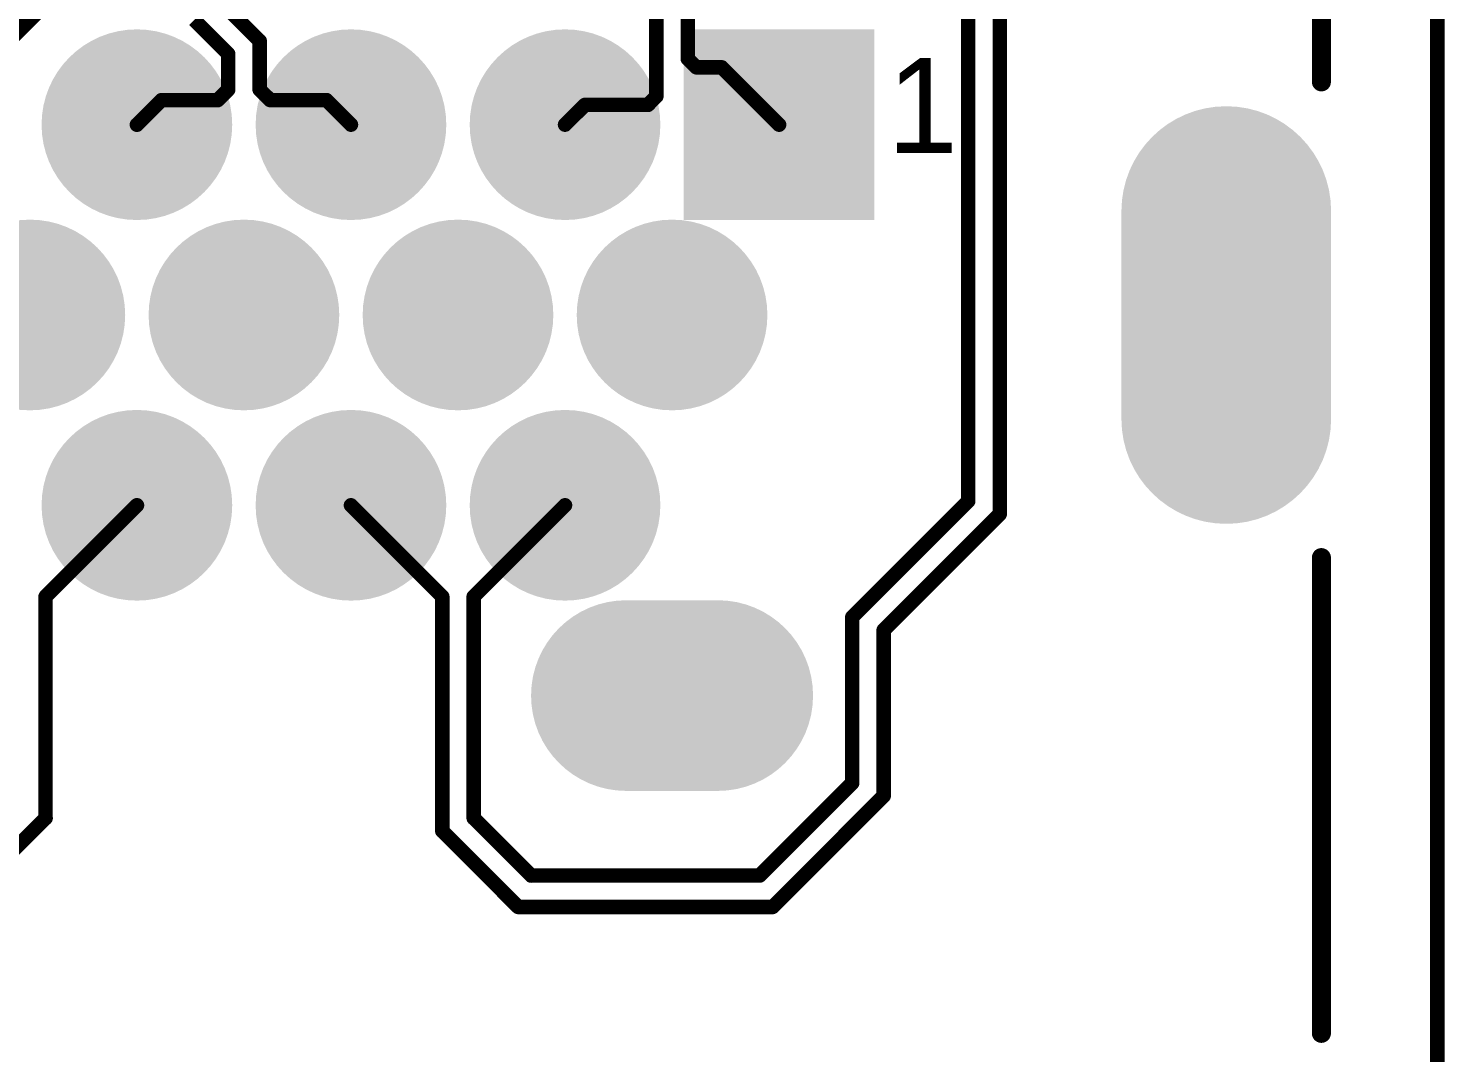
# Model space of a CAD drawing. Header units: millimetres. Extents: x 0 to 172, y 0 to 138.
# Drawn here: x 42.62 to 57.51, y 15.56 to 26.33 of the extents above; entities that cross this region are included whole.
import ezdxf

# ---------------------------------------------------------------- set-up
doc = ezdxf.new("R2010")
doc.units = ezdxf.units.MM
for name, color, linetype in [('BottomLayer', 5, 'Continuous'), ('BottomSolder', 6, 'Continuous'), ('MultiLayer', 9, 'Continuous'), ('PadHoleLayer', 156, 'Continuous'), ('TopLayer', 1, 'Continuous'), ('TopOverlay', 2, 'Continuous'), ('TopSolder', 216, 'Continuous')]:
    doc.layers.add(name, color=color, linetype=linetype)

# ---------------------------------------------------------------- blocks, each defined once
blk = doc.blocks.new('MX50B19NQ1_267')
at = {"layer": 'BottomLayer'}
h = blk.add_hatch(color=5, dxfattribs=at)
edge = h.paths.add_edge_path()
edge.add_arc((0, 9.775), 0.9, 0, 360)
h = blk.add_hatch(color=5, dxfattribs=at)
edge = h.paths.add_edge_path()
edge.add_arc((2.25, 9.775), 0.9, 0, 360)
h = blk.add_hatch(color=5, dxfattribs=at)
edge = h.paths.add_edge_path()
edge.add_arc((4.5, 9.775), 0.9, 0, 360)
blk.add_hatch(color=5, dxfattribs=at).paths.add_polyline_path([(5.85, 10.675), (7.65, 10.675), (7.65, 8.875), (5.85, 8.875)])
h = blk.add_hatch(color=5, dxfattribs=at)
edge = h.paths.add_edge_path()
edge.add_arc((11.45, 6.682), 1, 180, 360)
edge.add_line((12.45, 6.682), (12.45, 8.867))
edge.add_arc((11.45, 8.867), 1, 0, 180)
edge.add_line((10.45, 8.867), (10.45, 6.682))
h = blk.add_hatch(color=5, dxfattribs=at)
edge = h.paths.add_edge_path()
edge.add_arc((-1.125, 7.775), 0.9, 0, 360)
h = blk.add_hatch(color=5, dxfattribs=at)
edge = h.paths.add_edge_path()
edge.add_arc((1.125, 7.775), 0.9, 0, 360)
h = blk.add_hatch(color=5, dxfattribs=at)
edge = h.paths.add_edge_path()
edge.add_arc((3.375, 7.775), 0.9, 0, 360)
h = blk.add_hatch(color=5, dxfattribs=at)
edge = h.paths.add_edge_path()
edge.add_arc((5.625, 7.775), 0.9, 0, 360)
h = blk.add_hatch(color=5, dxfattribs=at)
edge = h.paths.add_edge_path()
edge.add_arc((0, 5.775), 0.9, 0, 360)
h = blk.add_hatch(color=5, dxfattribs=at)
edge = h.paths.add_edge_path()
edge.add_arc((2.25, 5.775), 0.9, 0, 360)
h = blk.add_hatch(color=5, dxfattribs=at)
edge = h.paths.add_edge_path()
edge.add_arc((4.5, 5.775), 0.9, 0, 360)
h = blk.add_hatch(color=5, dxfattribs=at)
edge = h.paths.add_edge_path()
edge.add_arc((5.145, 3.775), 0.9, 90, 270)
edge.add_line((5.145, 2.875), (6.105, 2.875))
edge.add_arc((6.105, 3.775), 0.9, 270, 450)
edge.add_line((6.105, 4.675), (5.145, 4.675))
at = {"layer": 'BottomSolder'}
h = blk.add_hatch(color=6, dxfattribs=at)
edge = h.paths.add_edge_path()
edge.add_arc((0, 9.775), 1.002, 0, 360)
h = blk.add_hatch(color=6, dxfattribs=at)
edge = h.paths.add_edge_path()
edge.add_arc((2.25, 9.775), 1.002, 0, 360)
h = blk.add_hatch(color=6, dxfattribs=at)
edge = h.paths.add_edge_path()
edge.add_arc((4.5, 9.775), 1.002, 0, 360)
blk.add_hatch(color=6, dxfattribs=at).paths.add_polyline_path([(5.748, 10.777), (7.752, 10.777), (7.752, 8.773), (5.748, 8.773)])
h = blk.add_hatch(color=6, dxfattribs=at)
edge = h.paths.add_edge_path()
edge.add_arc((11.45, 6.682), 1.102, 180, 360)
edge.add_line((12.552, 6.682), (12.552, 8.867))
edge.add_arc((11.45, 8.867), 1.102, 0, 180)
edge.add_line((10.348, 8.867), (10.348, 6.682))
h = blk.add_hatch(color=6, dxfattribs=at)
edge = h.paths.add_edge_path()
edge.add_arc((-1.125, 7.775), 1.002, 0, 360)
h = blk.add_hatch(color=6, dxfattribs=at)
edge = h.paths.add_edge_path()
edge.add_arc((1.125, 7.775), 1.002, 0, 360)
h = blk.add_hatch(color=6, dxfattribs=at)
edge = h.paths.add_edge_path()
edge.add_arc((3.375, 7.775), 1.002, 0, 360)
h = blk.add_hatch(color=6, dxfattribs=at)
edge = h.paths.add_edge_path()
edge.add_arc((5.625, 7.775), 1.002, 0, 360)
h = blk.add_hatch(color=6, dxfattribs=at)
edge = h.paths.add_edge_path()
edge.add_arc((0, 5.775), 1.002, 0, 360)
h = blk.add_hatch(color=6, dxfattribs=at)
edge = h.paths.add_edge_path()
edge.add_arc((2.25, 5.775), 1.002, 0, 360)
h = blk.add_hatch(color=6, dxfattribs=at)
edge = h.paths.add_edge_path()
edge.add_arc((4.5, 5.775), 1.002, 0, 360)
h = blk.add_hatch(color=6, dxfattribs=at)
edge = h.paths.add_edge_path()
edge.add_arc((5.145, 3.775), 1.002, 90, 270)
edge.add_line((5.145, 2.773), (6.105, 2.773))
edge.add_arc((6.105, 3.775), 1.002, 270, 450)
edge.add_line((6.105, 4.777), (5.145, 4.777))
at = {"layer": 'MultiLayer'}
h = blk.add_hatch(color=9, dxfattribs=at)
edge = h.paths.add_edge_path()
edge.add_arc((0, 9.775), 0.9, 0, 360)
h = blk.add_hatch(color=9, dxfattribs=at)
edge = h.paths.add_edge_path()
edge.add_arc((2.25, 9.775), 0.9, 0, 360)
h = blk.add_hatch(color=9, dxfattribs=at)
edge = h.paths.add_edge_path()
edge.add_arc((4.5, 9.775), 0.9, 0, 360)
blk.add_hatch(color=9, dxfattribs=at).paths.add_polyline_path([(5.85, 10.675), (7.65, 10.675), (7.65, 8.875), (5.85, 8.875)])
h = blk.add_hatch(color=9, dxfattribs=at)
edge = h.paths.add_edge_path()
edge.add_arc((11.45, 6.682), 1, 180, 360)
edge.add_line((12.45, 6.682), (12.45, 8.867))
edge.add_arc((11.45, 8.867), 1, 0, 180)
edge.add_line((10.45, 8.867), (10.45, 6.682))
h = blk.add_hatch(color=9, dxfattribs=at)
edge = h.paths.add_edge_path()
edge.add_arc((-1.125, 7.775), 0.9, 0, 360)
h = blk.add_hatch(color=9, dxfattribs=at)
edge = h.paths.add_edge_path()
edge.add_arc((1.125, 7.775), 0.9, 0, 360)
h = blk.add_hatch(color=9, dxfattribs=at)
edge = h.paths.add_edge_path()
edge.add_arc((3.375, 7.775), 0.9, 0, 360)
h = blk.add_hatch(color=9, dxfattribs=at)
edge = h.paths.add_edge_path()
edge.add_arc((5.625, 7.775), 0.9, 0, 360)
h = blk.add_hatch(color=9, dxfattribs=at)
edge = h.paths.add_edge_path()
edge.add_arc((0, 5.775), 0.9, 0, 360)
h = blk.add_hatch(color=9, dxfattribs=at)
edge = h.paths.add_edge_path()
edge.add_arc((2.25, 5.775), 0.9, 0, 360)
h = blk.add_hatch(color=9, dxfattribs=at)
edge = h.paths.add_edge_path()
edge.add_arc((4.5, 5.775), 0.9, 0, 360)
h = blk.add_hatch(color=9, dxfattribs=at)
edge = h.paths.add_edge_path()
edge.add_arc((5.145, 3.775), 0.9, 90, 270)
edge.add_line((5.145, 2.875), (6.105, 2.875))
edge.add_arc((6.105, 3.775), 0.9, 270, 450)
edge.add_line((6.105, 4.675), (5.145, 4.675))
at = {"layer": 'PadHoleLayer'}
h = blk.add_hatch(color=156, dxfattribs=at)
edge = h.paths.add_edge_path()
edge.add_arc((0, 9.775), 0.5, 0, 360)
h = blk.add_hatch(color=156, dxfattribs=at)
edge = h.paths.add_edge_path()
edge.add_arc((2.25, 9.775), 0.5, 0, 360)
h = blk.add_hatch(color=156, dxfattribs=at)
edge = h.paths.add_edge_path()
edge.add_arc((4.5, 9.775), 0.5, 0, 360)
h = blk.add_hatch(color=156, dxfattribs=at)
edge = h.paths.add_edge_path()
edge.add_arc((6.75, 9.775), 0.5, 0, 360)
h = blk.add_hatch(color=156, dxfattribs=at)
edge = h.paths.add_edge_path()
edge.add_arc((11.45, 6.975), 0.51, 180, 360)
edge.add_line((11.96, 6.975), (11.96, 8.575))
edge.add_arc((11.45, 8.575), 0.51, 0, 180)
edge.add_line((10.94, 8.575), (10.94, 6.975))
h = blk.add_hatch(color=156, dxfattribs=at)
edge = h.paths.add_edge_path()
edge.add_arc((-1.125, 7.775), 0.5, 0, 360)
h = blk.add_hatch(color=156, dxfattribs=at)
edge = h.paths.add_edge_path()
edge.add_arc((1.125, 7.775), 0.5, 0, 360)
h = blk.add_hatch(color=156, dxfattribs=at)
edge = h.paths.add_edge_path()
edge.add_arc((3.375, 7.775), 0.5, 0, 360)
h = blk.add_hatch(color=156, dxfattribs=at)
edge = h.paths.add_edge_path()
edge.add_arc((5.625, 7.775), 0.5, 0, 360)
h = blk.add_hatch(color=156, dxfattribs=at)
edge = h.paths.add_edge_path()
edge.add_arc((0, 5.775), 0.5, 0, 360)
h = blk.add_hatch(color=156, dxfattribs=at)
edge = h.paths.add_edge_path()
edge.add_arc((2.25, 5.775), 0.5, 0, 360)
h = blk.add_hatch(color=156, dxfattribs=at)
edge = h.paths.add_edge_path()
edge.add_arc((4.5, 5.775), 0.5, 0, 360)
h = blk.add_hatch(color=156, dxfattribs=at)
edge = h.paths.add_edge_path()
edge.add_arc((5.275, 3.775), 0.46, 90, 270)
edge.add_line((5.275, 3.315), (5.975, 3.315))
edge.add_arc((5.975, 3.775), 0.46, 270, 450)
edge.add_line((5.975, 4.235), (5.275, 4.235))
at = {"layer": 'TopLayer'}
h = blk.add_hatch(color=1, dxfattribs=at)
edge = h.paths.add_edge_path()
edge.add_arc((0, 9.775), 0.9, 0, 360)
h = blk.add_hatch(color=1, dxfattribs=at)
edge = h.paths.add_edge_path()
edge.add_arc((2.25, 9.775), 0.9, 0, 360)
h = blk.add_hatch(color=1, dxfattribs=at)
edge = h.paths.add_edge_path()
edge.add_arc((4.5, 9.775), 0.9, 0, 360)
blk.add_hatch(color=1, dxfattribs=at).paths.add_polyline_path([(5.85, 10.675), (7.65, 10.675), (7.65, 8.875), (5.85, 8.875)])
h = blk.add_hatch(color=1, dxfattribs=at)
edge = h.paths.add_edge_path()
edge.add_arc((11.45, 6.682), 1, 180, 360)
edge.add_line((12.45, 6.682), (12.45, 8.867))
edge.add_arc((11.45, 8.867), 1, 0, 180)
edge.add_line((10.45, 8.867), (10.45, 6.682))
h = blk.add_hatch(color=1, dxfattribs=at)
edge = h.paths.add_edge_path()
edge.add_arc((-1.125, 7.775), 0.9, 0, 360)
h = blk.add_hatch(color=1, dxfattribs=at)
edge = h.paths.add_edge_path()
edge.add_arc((1.125, 7.775), 0.9, 0, 360)
h = blk.add_hatch(color=1, dxfattribs=at)
edge = h.paths.add_edge_path()
edge.add_arc((3.375, 7.775), 0.9, 0, 360)
h = blk.add_hatch(color=1, dxfattribs=at)
edge = h.paths.add_edge_path()
edge.add_arc((5.625, 7.775), 0.9, 0, 360)
h = blk.add_hatch(color=1, dxfattribs=at)
edge = h.paths.add_edge_path()
edge.add_arc((0, 5.775), 0.9, 0, 360)
h = blk.add_hatch(color=1, dxfattribs=at)
edge = h.paths.add_edge_path()
edge.add_arc((2.25, 5.775), 0.9, 0, 360)
h = blk.add_hatch(color=1, dxfattribs=at)
edge = h.paths.add_edge_path()
edge.add_arc((4.5, 5.775), 0.9, 0, 360)
h = blk.add_hatch(color=1, dxfattribs=at)
edge = h.paths.add_edge_path()
edge.add_arc((5.145, 3.775), 0.9, 90, 270)
edge.add_line((5.145, 2.875), (6.105, 2.875))
edge.add_arc((6.105, 3.775), 0.9, 270, 450)
edge.add_line((6.105, 4.675), (5.145, 4.675))
at = {"layer": 'TopSolder'}
h = blk.add_hatch(color=216, dxfattribs=at)
edge = h.paths.add_edge_path()
edge.add_arc((0, 9.775), 1.002, 0, 360)
h = blk.add_hatch(color=216, dxfattribs=at)
edge = h.paths.add_edge_path()
edge.add_arc((2.25, 9.775), 1.002, 0, 360)
h = blk.add_hatch(color=216, dxfattribs=at)
edge = h.paths.add_edge_path()
edge.add_arc((4.5, 9.775), 1.002, 0, 360)
blk.add_hatch(color=216, dxfattribs=at).paths.add_polyline_path([(5.748, 10.777), (7.752, 10.777), (7.752, 8.773), (5.748, 8.773)])
h = blk.add_hatch(color=216, dxfattribs=at)
edge = h.paths.add_edge_path()
edge.add_arc((11.45, 6.682), 1.102, 180, 360)
edge.add_line((12.552, 6.682), (12.552, 8.867))
edge.add_arc((11.45, 8.867), 1.102, 0, 180)
edge.add_line((10.348, 8.867), (10.348, 6.682))
h = blk.add_hatch(color=216, dxfattribs=at)
edge = h.paths.add_edge_path()
edge.add_arc((-1.125, 7.775), 1.002, 0, 360)
h = blk.add_hatch(color=216, dxfattribs=at)
edge = h.paths.add_edge_path()
edge.add_arc((1.125, 7.775), 1.002, 0, 360)
h = blk.add_hatch(color=216, dxfattribs=at)
edge = h.paths.add_edge_path()
edge.add_arc((3.375, 7.775), 1.002, 0, 360)
h = blk.add_hatch(color=216, dxfattribs=at)
edge = h.paths.add_edge_path()
edge.add_arc((5.625, 7.775), 1.002, 0, 360)
h = blk.add_hatch(color=216, dxfattribs=at)
edge = h.paths.add_edge_path()
edge.add_arc((0, 5.775), 1.002, 0, 360)
h = blk.add_hatch(color=216, dxfattribs=at)
edge = h.paths.add_edge_path()
edge.add_arc((2.25, 5.775), 1.002, 0, 360)
h = blk.add_hatch(color=216, dxfattribs=at)
edge = h.paths.add_edge_path()
edge.add_arc((4.5, 5.775), 1.002, 0, 360)
h = blk.add_hatch(color=216, dxfattribs=at)
edge = h.paths.add_edge_path()
edge.add_arc((5.145, 3.775), 1.002, 90, 270)
edge.add_line((5.145, 2.773), (6.105, 2.773))
edge.add_arc((6.105, 3.775), 1.002, 270, 450)
edge.add_line((6.105, 4.777), (5.145, 4.777))
at = {"layer": 'TopOverlay', "const_width": 0.2}
for points in [[(12.45, 10.225), (12.45, 11.825)], [(12.45, 0.225), (12.45, 5.225)]]:
    blk.add_lwpolyline(points, dxfattribs=at)
at = {"layer": 'TopOverlay', "const_width": 0.1}
for points in [[(12.4, 10.225, 1), (12.5, 10.225, 1)], [(12.4, 5.225, 1), (12.5, 5.225, 1)], [(12.4, 0.225, 1), (12.5, 0.225, 1)]]:
    blk.add_lwpolyline(points, format="xyb", close=True, dxfattribs=at)
at = {"layer": 'TopOverlay'}
blk.add_text('1', height=1, dxfattribs=at).set_placement((7.887, 9.477))

msp = doc.modelspace()

# ---------------------------------------------------------------- linework, layer by layer
at = {"layer": 'BottomLayer', "const_width": 0.189}
msp.add_lwpolyline([(41.51, 25.316), (42.972, 26.777)], dxfattribs=at)
at = {"layer": 'TopLayer', "const_width": 0.152}
for points in [[(57.429, 3.785), (57.429, 31.165)], [(52.498, 21.36), (52.498, 27.184)], [(52.829, 21.223), (52.829, 27.048)], [(49.55, 26.008), (49.55, 26.951)], [(44.5, 26.746), (45.05, 26.196)], [(49.22, 25.614), (49.22, 26.814)], [(44.363, 26.416), (44.72, 26.059)], [(45.05, 25.685), (45.05, 26.196)], [(44.72, 25.685), (44.72, 26.059)], [(49.55, 26.008), (49.64, 25.919)], [(49.64, 25.919), (49.907, 25.919)], [(49.907, 25.919), (50.51, 25.316)], [(44.609, 25.574), (44.72, 25.685)], [(45.05, 25.685), (45.162, 25.574)], [(43.76, 25.316), (44.018, 25.574)], [(44.018, 25.574), (44.609, 25.574)], [(45.162, 25.574), (45.753, 25.574)], [(45.753, 25.574), (46.01, 25.316)], [(49.131, 25.524), (49.22, 25.614)], [(48.26, 25.316), (48.469, 25.524)], [(48.469, 25.524), (49.131, 25.524)], [(42.8, 20.356), (43.76, 21.316)], [(46.01, 21.316), (46.97, 20.356)], [(47.3, 20.356), (48.26, 21.316)], [(51.279, 20.141), (52.498, 21.36)], [(51.609, 20.004), (52.829, 21.223)], [(42.8, 18.028), (42.8, 20.356)], [(46.97, 17.892), (46.97, 20.356)], [(47.3, 18.028), (47.3, 20.356)], [(51.279, 18.398), (51.279, 20.141)], [(51.609, 18.262), (51.609, 20.004)], [(50.305, 17.424), (51.279, 18.398)], [(50.442, 17.094), (51.609, 18.262)], [(41.943, 17.17), (42.8, 18.028)], [(47.3, 18.028), (47.904, 17.424)], [(46.97, 17.892), (47.768, 17.094)], [(47.904, 17.424), (50.305, 17.424)], [(47.768, 17.094), (50.442, 17.094)]]:
    msp.add_lwpolyline(points, dxfattribs=at)
at = {"layer": 'TopLayer', "const_width": 0.0762}
for points in [[(45.012, 26.196, 1), (45.089, 26.196, 1)], [(45.012, 26.196, 1), (45.089, 26.196, 1)], [(44.682, 26.059, 1), (44.758, 26.059, 1)], [(44.682, 26.059, 1), (44.758, 26.059, 1)], [(49.512, 26.008, 1), (49.589, 26.008, 1)], [(49.512, 26.008, 1), (49.589, 26.008, 1)], [(49.602, 25.919, 1), (49.678, 25.919, 1)], [(49.602, 25.919, 1), (49.678, 25.919, 1)], [(49.869, 25.919, 1), (49.945, 25.919, 1)], [(49.869, 25.919, 1), (49.945, 25.919, 1)], [(44.682, 25.685, 1), (44.758, 25.685, 1)], [(44.682, 25.685, 1), (44.758, 25.685, 1)], [(45.012, 25.685, 1), (45.089, 25.685, 1)], [(45.012, 25.685, 1), (45.089, 25.685, 1)], [(43.98, 25.574, 1), (44.056, 25.574, 1)], [(43.98, 25.574, 1), (44.056, 25.574, 1)], [(44.57, 25.574, 1), (44.647, 25.574, 1)], [(44.57, 25.574, 1), (44.647, 25.574, 1)], [(45.124, 25.574, 1), (45.2, 25.574, 1)], [(45.124, 25.574, 1), (45.2, 25.574, 1)], [(45.714, 25.574, 1), (45.791, 25.574, 1)], [(45.714, 25.574, 1), (45.791, 25.574, 1)], [(49.182, 25.614, 1), (49.258, 25.614, 1)], [(49.182, 25.614, 1), (49.258, 25.614, 1)], [(48.431, 25.524, 1), (48.507, 25.524, 1)], [(48.431, 25.524, 1), (48.507, 25.524, 1)], [(49.093, 25.524, 1), (49.169, 25.524, 1)], [(49.093, 25.524, 1), (49.169, 25.524, 1)], [(43.722, 25.316, 1), (43.799, 25.316, 1)], [(45.972, 25.316, 1), (46.048, 25.316, 1)], [(48.222, 25.316, 1), (48.298, 25.316, 1)], [(50.472, 25.316, 1), (50.548, 25.316, 1)], [(43.722, 21.316, 1), (43.799, 21.316, 1)], [(45.972, 21.316, 1), (46.048, 21.316, 1)], [(48.222, 21.316, 1), (48.298, 21.316, 1)], [(52.46, 21.36, 1), (52.536, 21.36, 1)], [(52.46, 21.36, 1), (52.536, 21.36, 1)], [(52.79, 21.223, 1), (52.867, 21.223, 1)], [(52.79, 21.223, 1), (52.867, 21.223, 1)], [(42.762, 20.356, 1), (42.839, 20.356, 1)], [(42.762, 20.356, 1), (42.839, 20.356, 1)], [(46.932, 20.356, 1), (47.008, 20.356, 1)], [(46.932, 20.356, 1), (47.008, 20.356, 1)], [(47.262, 20.356, 1), (47.339, 20.356, 1)], [(47.262, 20.356, 1), (47.339, 20.356, 1)], [(51.241, 20.141, 1), (51.317, 20.141, 1)], [(51.241, 20.141, 1), (51.317, 20.141, 1)], [(51.571, 20.004, 1), (51.648, 20.004, 1)], [(51.571, 20.004, 1), (51.648, 20.004, 1)], [(51.241, 18.398, 1), (51.317, 18.398, 1)], [(51.241, 18.398, 1), (51.317, 18.398, 1)], [(51.571, 18.262, 1), (51.648, 18.262, 1)], [(51.571, 18.262, 1), (51.648, 18.262, 1)], [(42.762, 18.028, 1), (42.839, 18.028, 1)], [(42.762, 18.028, 1), (42.839, 18.028, 1)], [(47.262, 18.028, 1), (47.339, 18.028, 1)], [(47.262, 18.028, 1), (47.339, 18.028, 1)], [(46.932, 17.892, 1), (47.008, 17.892, 1)], [(46.932, 17.892, 1), (47.008, 17.892, 1)], [(47.866, 17.424, 1), (47.942, 17.424, 1)], [(47.866, 17.424, 1), (47.942, 17.424, 1)], [(50.267, 17.424, 1), (50.343, 17.424, 1)], [(50.267, 17.424, 1), (50.343, 17.424, 1)], [(47.73, 17.094, 1), (47.806, 17.094, 1)], [(47.73, 17.094, 1), (47.806, 17.094, 1)], [(50.404, 17.094, 1), (50.48, 17.094, 1)], [(50.404, 17.094, 1), (50.48, 17.094, 1)]]:
    msp.add_lwpolyline(points, format="xyb", close=True, dxfattribs=at)

# ---------------------------------------------------------------- block references
msp.add_blockref('MX50B19NQ1_267', (43.76, 15.541))

doc.saveas('drawing.dxf')
